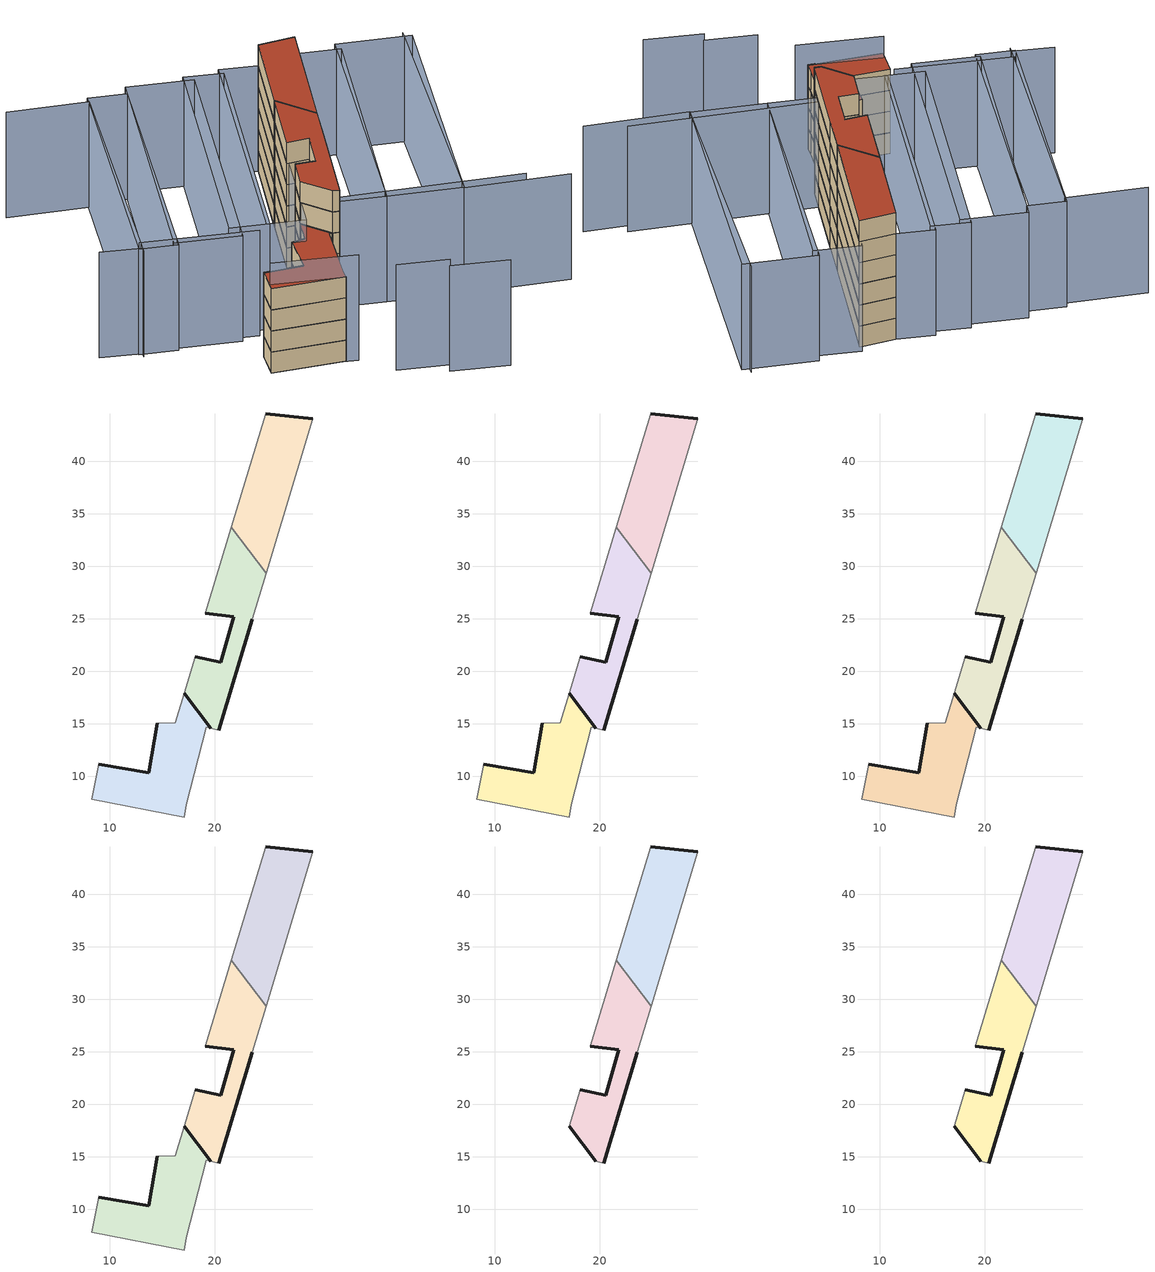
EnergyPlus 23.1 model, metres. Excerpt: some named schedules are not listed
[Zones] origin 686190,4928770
91636ae3e21e2e3b_F0_dwelling_0
 floor ground (EU_floor_Construction): 24.91,29.35 29.34,44.07 24.86,44.52 21.6,33.73 z0
 wall outside (EU_wall_Construction): 24.86,44.52 29.34,44.07 z0:3
 wall adiabatic (EU_wall_Construction): 21.6,33.73 24.86,44.52 / 29.34,44.07 24.91,29.35 z0:3
 wall to 91636ae3e21e2e3b_F0_dwelling_1 (EU_wall_Construction): 24.91,29.35 21.6,33.73 z0:3
91636ae3e21e2e3b_F0_dwelling_1
 floor ground (EU_floor_Construction): 20.4,14.4 23.59,24.94 24.91,29.35 21.6,33.73 19.13,25.54 21.84,25.18 20.57,20.88 18.15,21.37 17.1,17.93 19.63,14.58 z0
 wall outside (EU_wall_Construction): 23.59,24.94 20.4,14.4 / 18.15,21.37 20.57,20.88 21.84,25.18 19.13,25.54 / 19.63,14.58 17.1,17.93 z0:3
 wall adiabatic (EU_wall_Construction): 19.13,25.54 21.6,33.73 / 24.91,29.35 23.59,24.94 / 20.4,14.4 19.63,14.58 / 17.1,17.93 18.15,21.37 z0:3
91636ae3e21e2e3b_F0_dwelling_2
 floor ground (EU_floor_Construction): 17.12,6.12 17.33,7.27 19.19,14.69 19.63,14.58 17.1,17.93 16.24,15.11 14.54,15.07 13.74,10.34 8.96,11.15 8.32,7.82 z0
 wall outside (EU_wall_Construction): 8.96,11.15 13.74,10.34 14.54,15.07 / 17.1,17.93 19.63,14.58 z0:3
 wall adiabatic (EU_wall_Construction): 19.63,14.58 19.19,14.69 17.33,7.27 17.12,6.12 8.32,7.82 8.96,11.15 / 14.54,15.07 16.24,15.11 17.1,17.93 z0:3
91636ae3e21e2e3b_F1_dwelling_0
 floor to 91636ae3e21e2e3b_F0_dwelling_0 (EU_floor_Construction): 24.91,29.35 29.34,44.07 24.86,44.52 21.6,33.73 z3
 wall outside (EU_wall_Construction): 24.86,44.52 29.34,44.07 z3:6
 wall adiabatic (EU_wall_Construction): 21.6,33.73 24.86,44.52 / 29.34,44.07 24.91,29.35 z3:6
 wall to 91636ae3e21e2e3b_F1_dwelling_1 (EU_wall_Construction): 24.91,29.35 21.6,33.73 z3:6
91636ae3e21e2e3b_F1_dwelling_1
 floor to 91636ae3e21e2e3b_F0_dwelling_1 (EU_floor_Construction): 20.4,14.4 23.59,24.94 24.91,29.35 21.6,33.73 19.13,25.54 21.84,25.18 20.57,20.88 18.15,21.37 17.1,17.93 19.63,14.58 z3
 wall outside (EU_wall_Construction): 23.59,24.94 20.4,14.4 / 18.15,21.37 20.57,20.88 21.84,25.18 19.13,25.54 / 19.63,14.58 17.1,17.93 z3:6
 wall adiabatic (EU_wall_Construction): 19.13,25.54 21.6,33.73 / 24.91,29.35 23.59,24.94 / 20.4,14.4 19.63,14.58 / 17.1,17.93 18.15,21.37 z3:6
91636ae3e21e2e3b_F1_dwelling_2
 floor to 91636ae3e21e2e3b_F0_dwelling_2 (EU_floor_Construction): 17.12,6.12 17.33,7.27 19.19,14.69 19.63,14.58 17.1,17.93 16.24,15.11 14.54,15.07 13.74,10.34 8.96,11.15 8.32,7.82 z3
 wall outside (EU_wall_Construction): 8.96,11.15 13.74,10.34 14.54,15.07 / 17.1,17.93 19.63,14.58 z3:6
 wall adiabatic (EU_wall_Construction): 19.63,14.58 19.19,14.69 17.33,7.27 17.12,6.12 8.32,7.82 8.96,11.15 / 14.54,15.07 16.24,15.11 17.1,17.93 z3:6
91636ae3e21e2e3b_F2_dwelling_0
 floor to 91636ae3e21e2e3b_F1_dwelling_0 (EU_floor_Construction): 24.91,29.35 29.34,44.07 24.86,44.52 21.6,33.73 z6
 wall outside (EU_wall_Construction): 24.86,44.52 29.34,44.07 z6:9
 wall adiabatic (EU_wall_Construction): 21.6,33.73 24.86,44.52 / 29.34,44.07 24.91,29.35 z6:9
 wall to 91636ae3e21e2e3b_F2_dwelling_1 (EU_wall_Construction): 24.91,29.35 21.6,33.73 z6:9
91636ae3e21e2e3b_F2_dwelling_1
 floor to 91636ae3e21e2e3b_F1_dwelling_1 (EU_floor_Construction): 20.4,14.4 23.59,24.94 24.91,29.35 21.6,33.73 19.13,25.54 21.84,25.18 20.57,20.88 18.15,21.37 17.1,17.93 19.63,14.58 z6
 wall outside (EU_wall_Construction): 23.59,24.94 20.4,14.4 / 18.15,21.37 20.57,20.88 21.84,25.18 19.13,25.54 / 19.63,14.58 17.1,17.93 z6:9
 wall adiabatic (EU_wall_Construction): 19.13,25.54 21.6,33.73 / 24.91,29.35 23.59,24.94 / 20.4,14.4 19.63,14.58 / 17.1,17.93 18.15,21.37 z6:9
91636ae3e21e2e3b_F2_dwelling_2
 floor to 91636ae3e21e2e3b_F1_dwelling_2 (EU_floor_Construction): 17.12,6.12 17.33,7.27 19.19,14.69 19.63,14.58 17.1,17.93 16.24,15.11 14.54,15.07 13.74,10.34 8.96,11.15 8.32,7.82 z6
 wall outside (EU_wall_Construction): 8.96,11.15 13.74,10.34 14.54,15.07 / 17.1,17.93 19.63,14.58 z6:9
 wall adiabatic (EU_wall_Construction): 19.63,14.58 19.19,14.69 17.33,7.27 17.12,6.12 8.32,7.82 8.96,11.15 / 14.54,15.07 16.24,15.11 17.1,17.93 z6:9
91636ae3e21e2e3b_F3_dwelling_0
 floor to 91636ae3e21e2e3b_F2_dwelling_0 (EU_floor_Construction): 24.91,29.35 29.34,44.07 24.86,44.52 21.6,33.73 z9
 wall outside (EU_wall_Construction): 24.86,44.52 29.34,44.07 z9:12
 wall adiabatic (EU_wall_Construction): 21.6,33.73 24.86,44.52 / 29.34,44.07 24.91,29.35 z9:12
 wall to 91636ae3e21e2e3b_F3_dwelling_1 (EU_wall_Construction): 24.91,29.35 21.6,33.73 z9:12
91636ae3e21e2e3b_F3_dwelling_1
 floor to 91636ae3e21e2e3b_F2_dwelling_1 (EU_floor_Construction): 20.4,14.4 23.59,24.94 24.91,29.35 21.6,33.73 19.13,25.54 21.84,25.18 20.57,20.88 18.15,21.37 17.1,17.93 19.63,14.58 z9
 wall outside (EU_wall_Construction): 23.59,24.94 20.4,14.4 / 18.15,21.37 20.57,20.88 21.84,25.18 19.13,25.54 / 19.63,14.58 17.1,17.93 z9:12
 wall adiabatic (EU_wall_Construction): 19.13,25.54 21.6,33.73 / 24.91,29.35 23.59,24.94 / 20.4,14.4 19.63,14.58 / 17.1,17.93 18.15,21.37 z9:12
91636ae3e21e2e3b_F3_dwelling_2
 floor to 91636ae3e21e2e3b_F2_dwelling_2 (EU_floor_Construction): 17.12,6.12 17.33,7.27 19.19,14.69 19.63,14.58 17.1,17.93 16.24,15.11 14.54,15.07 13.74,10.34 8.96,11.15 8.32,7.82 z9
 wall outside (EU_wall_Construction): 8.96,11.15 13.74,10.34 14.54,15.07 / 17.1,17.93 19.63,14.58 z9:12
 wall adiabatic (EU_wall_Construction): 19.63,14.58 19.19,14.69 17.33,7.27 17.12,6.12 8.32,7.82 8.96,11.15 / 14.54,15.07 16.24,15.11 17.1,17.93 z9:12
 roof outside (EU_roof_Construction): 17.1,17.93 19.63,14.58 19.19,14.69 17.33,7.27 17.12,6.12 8.32,7.82 8.96,11.15 13.74,10.34 14.54,15.07 16.24,15.11 z12
91636ae3e21e2e3b_F4_dwelling_0
 floor to 91636ae3e21e2e3b_F3_dwelling_0 (EU_floor_Construction): 24.91,29.35 29.34,44.07 24.86,44.52 21.6,33.73 z12
 wall outside (EU_wall_Construction): 24.86,44.52 29.34,44.07 z12:15
 wall adiabatic (EU_wall_Construction): 21.6,33.73 24.86,44.52 / 29.34,44.07 24.91,29.35 z12:15
 wall to 91636ae3e21e2e3b_F4_dwelling_1 (EU_wall_Construction): 24.91,29.35 21.6,33.73 z12:15
91636ae3e21e2e3b_F4_dwelling_1
 floor to 91636ae3e21e2e3b_F3_dwelling_1 (EU_floor_Construction): 20.4,14.4 23.59,24.94 24.91,29.35 21.6,33.73 19.13,25.54 21.84,25.18 20.57,20.88 18.15,21.37 17.1,17.93 19.63,14.58 z12
 wall outside (EU_wall_Construction): 23.59,24.94 20.4,14.4 / 19.63,14.58 17.1,17.93 / 18.15,21.37 20.57,20.88 21.84,25.18 19.13,25.54 z12:15
 wall adiabatic (EU_wall_Construction): 19.13,25.54 21.6,33.73 / 24.91,29.35 23.59,24.94 / 20.4,14.4 19.63,14.58 / 17.1,17.93 18.15,21.37 z12:15
91636ae3e21e2e3b_F5_dwelling_0
 floor to 91636ae3e21e2e3b_F4_dwelling_0 (EU_floor_Construction): 24.91,29.35 29.34,44.07 24.86,44.52 21.6,33.73 z15
 wall outside (EU_wall_Construction): 24.86,44.52 29.34,44.07 z15:18
 wall adiabatic (EU_wall_Construction): 21.6,33.73 24.86,44.52 / 29.34,44.07 24.91,29.35 z15:18
 wall to 91636ae3e21e2e3b_F5_dwelling_1 (EU_wall_Construction): 24.91,29.35 21.6,33.73 z15:18
 roof outside (EU_roof_Construction): 29.34,44.07 24.91,29.35 21.6,33.73 24.86,44.52 z18
91636ae3e21e2e3b_F5_dwelling_1
 floor to 91636ae3e21e2e3b_F4_dwelling_1 (EU_floor_Construction): 20.4,14.4 23.59,24.94 24.91,29.35 21.6,33.73 19.13,25.54 21.84,25.18 20.57,20.88 18.15,21.37 17.1,17.93 19.63,14.58 z15
 wall outside (EU_wall_Construction): 23.59,24.94 20.4,14.4 / 19.63,14.58 17.1,17.93 / 18.15,21.37 20.57,20.88 21.84,25.18 19.13,25.54 z15:18
 wall adiabatic (EU_wall_Construction): 19.13,25.54 21.6,33.73 / 24.91,29.35 23.59,24.94 / 20.4,14.4 19.63,14.58 / 17.1,17.93 18.15,21.37 z15:18
 roof outside (EU_roof_Construction): 21.6,33.73 24.91,29.35 23.59,24.94 20.4,14.4 19.63,14.58 17.1,17.93 18.15,21.37 20.57,20.88 21.84,25.18 19.13,25.54 z18
shading: 26.96,-1.02 33.84,-3.07 / 21.53,1.92 27.61,0.13 / 8.59,8.7 18.54,5.69 / 19.84,17.36 43.09,11.58 / -3.19,19.07 10.44,15.1 / -8.14,19.42 -3.28,17.96 / 47.71,9.18 35.4,12.12 / 35.4,12.12 42.77,42.94 / -5.37,49.24 4.16,46.77 / 4.16,46.77 -3.45,17.32 / 43.53,41.98 35.44,12.23 / 35.44,12.23 26.59,14.64 / 26.59,14.64 34.68,44.39 / 34.68,44.39 43.53,41.98 / 34.97,43.22 26.57,14.61 / 26.57,14.61 20.96,16.25 / 20.96,16.25 29.36,44.87 / 29.36,44.87 34.97,43.22 / 24.86,44.52 16.18,14.58 / 16.18,14.58 11.68,15.89 / 11.68,15.89 20.36,45.82 / 20.36,45.82 24.86,44.52 / 20.64,44.95 12.06,15.74 / 12.06,15.74 7.42,17.1 / 7.42,17.1 16,46.31 / 16,46.31 20.64,44.95 / 0.41,17.22 9.2,47.54 / 9.2,47.54 16.96,45.29 / 16.96,45.29 8.17,14.96 / 8.17,14.96 0.41,17.22 / 8.82,46.24 0.74,16.7 / 0.74,16.7 -3.8,17.94 / -3.8,17.94 4.29,47.48 / 4.29,47.48 8.82,46.24 z0:15
[Building]
EU S2 Campaign: North Axis=0; Terrain=City; Solar Distribution=FullExterior
[Site:Location]
Bologna: Latitude=44.5; Longitude=11.25; Time Zone=1; Elevation=37
[SizingPeriod:WeatherFileDays]
AnnualSizingPeriod: Begin Month=1; Begin Day of Month=1; End Month=12; End Day of Month=31; Day of Week for Start Day=Monday; Use Weather File Daylight Saving Period=No; Use Weather File Rain and Snow Indicators=No
[MATERIAL]
EU_InternalMass_Material: Roughness=MediumRough; Thickness=0.1; Conductivity=1; Density=1800; Specific Heat=900; Thermal Absorptance=0.9; Solar Absorptance=0.7; Visible Absorptance=0.7
[MATERIAL:NOMASS] Roughness=MediumRough; Thermal Absorptance=0.9; Solar Absorptance=0.7; Visible Absorptance=0.7
Name | Thermal Resistance
EU_wall_NoMass | 0.905828
EU_roof_NoMass | 0.37593
EU_floor_NoMass | 0.67114
[CONSTRUCTION]
EU_wall_Construction: EU_wall_NoMass
EU_roof_Construction: EU_roof_NoMass
EU_floor_Construction: EU_floor_NoMass
EU_InternalMass_Construction: EU_InternalMass_Material
[ZONE] Type=1; Multiplier=1; Ceiling Height=autocalculate; Floor Area=autocalculate; Part of Total Floor Area=Yes
Name | Volume
91636ae3e21e2e3b_F0_dwelling_0 | 176.951
91636ae3e21e2e3b_F1_dwelling_0; 91636ae3e21e2e3b_F2_dwelling_0; 91636ae3e21e2e3b_F3_dwelling_0; 91636ae3e21e2e3b_F4_dwelling_0; 91636ae3e21e2e3b_F5_dwelling_0 | 176.952
91636ae3e21e2e3b_F0_dwelling_1; 91636ae3e21e2e3b_F1_dwelling_1; 91636ae3e21e2e3b_F2_dwelling_1; 91636ae3e21e2e3b_F3_dwelling_1; 91636ae3e21e2e3b_F4_dwelling_1; 91636ae3e21e2e3b_F5_dwelling_1 | 176.949
91636ae3e21e2e3b_F0_dwelling_2; 91636ae3e21e2e3b_F1_dwelling_2; 91636ae3e21e2e3b_F2_dwelling_2; 91636ae3e21e2e3b_F3_dwelling_2 | 176.955
[INTERNALMASS] Construction=EU_InternalMass_Construction
Name | Zone or ZoneList | Surface Area
91636ae3e21e2e3b_F0_dwelling_0_EU_InternalMass | 91636ae3e21e2e3b_F0_dwelling_0 | 58.9836
91636ae3e21e2e3b_F0_dwelling_1_EU_InternalMass | 91636ae3e21e2e3b_F0_dwelling_1 | 58.9832
91636ae3e21e2e3b_F0_dwelling_2_EU_InternalMass | 91636ae3e21e2e3b_F0_dwelling_2 | 58.9848
91636ae3e21e2e3b_F1_dwelling_0_EU_InternalMass | 91636ae3e21e2e3b_F1_dwelling_0 | 58.9836
91636ae3e21e2e3b_F1_dwelling_1_EU_InternalMass | 91636ae3e21e2e3b_F1_dwelling_1 | 58.9832
91636ae3e21e2e3b_F1_dwelling_2_EU_InternalMass | 91636ae3e21e2e3b_F1_dwelling_2 | 58.9848
91636ae3e21e2e3b_F2_dwelling_0_EU_InternalMass | 91636ae3e21e2e3b_F2_dwelling_0 | 58.9836
91636ae3e21e2e3b_F2_dwelling_1_EU_InternalMass | 91636ae3e21e2e3b_F2_dwelling_1 | 58.9832
91636ae3e21e2e3b_F2_dwelling_2_EU_InternalMass | 91636ae3e21e2e3b_F2_dwelling_2 | 58.9848
91636ae3e21e2e3b_F3_dwelling_0_EU_InternalMass | 91636ae3e21e2e3b_F3_dwelling_0 | 58.9836
91636ae3e21e2e3b_F3_dwelling_1_EU_InternalMass | 91636ae3e21e2e3b_F3_dwelling_1 | 58.9832
91636ae3e21e2e3b_F3_dwelling_2_EU_InternalMass | 91636ae3e21e2e3b_F3_dwelling_2 | 58.9848
91636ae3e21e2e3b_F4_dwelling_0_EU_InternalMass | 91636ae3e21e2e3b_F4_dwelling_0 | 88.2543
91636ae3e21e2e3b_F4_dwelling_1_EU_InternalMass | 91636ae3e21e2e3b_F4_dwelling_1 | 88.6959
91636ae3e21e2e3b_F5_dwelling_0_EU_InternalMass | 91636ae3e21e2e3b_F5_dwelling_0 | 88.2543
91636ae3e21e2e3b_F5_dwelling_1_EU_InternalMass | 91636ae3e21e2e3b_F5_dwelling_1 | 88.6959
[OTHEREQUIPMENT] Fuel Type=Electricity; Design Level Calculation Method=Watts/Area; Power per Zone Floor Area=1; Fraction Latent=0; Fraction Radiant=0; Fraction Lost=0; Carbon Dioxide Generation Rate=0; EndUse Subcategory=EU_Step8_InternalGains
Name | Zone or ZoneList or Space or SpaceList | Schedule
EU_Step8_InternalGain_91636ae3e21e2e3b_F0_dwelling_0_f000 | 91636ae3e21e2e3b_F0_dwelling_0 | EU_Step8_GainSchedule_91636ae3e21e2e3b_F0_dwelling_0_f000
EU_Step8_InternalGain_91636ae3e21e2e3b_F0_dwelling_1_f000 | 91636ae3e21e2e3b_F0_dwelling_1 | EU_Step8_GainSchedule_91636ae3e21e2e3b_F0_dwelling_1_f000
EU_Step8_InternalGain_91636ae3e21e2e3b_F0_dwelling_2_f000 | 91636ae3e21e2e3b_F0_dwelling_2 | EU_Step8_GainSchedule_91636ae3e21e2e3b_F0_dwelling_2_f000
EU_Step8_InternalGain_91636ae3e21e2e3b_F1_dwelling_0_f000 | 91636ae3e21e2e3b_F1_dwelling_0 | EU_Step8_GainSchedule_91636ae3e21e2e3b_F1_dwelling_0_f000
EU_Step8_InternalGain_91636ae3e21e2e3b_F1_dwelling_1_f000 | 91636ae3e21e2e3b_F1_dwelling_1 | EU_Step8_GainSchedule_91636ae3e21e2e3b_F1_dwelling_1_f000
EU_Step8_InternalGain_91636ae3e21e2e3b_F1_dwelling_2_f000 | 91636ae3e21e2e3b_F1_dwelling_2 | EU_Step8_GainSchedule_91636ae3e21e2e3b_F1_dwelling_2_f000
EU_Step8_InternalGain_91636ae3e21e2e3b_F2_dwelling_0_f000 | 91636ae3e21e2e3b_F2_dwelling_0 | EU_Step8_GainSchedule_91636ae3e21e2e3b_F2_dwelling_0_f000
EU_Step8_InternalGain_91636ae3e21e2e3b_F2_dwelling_1_f000 | 91636ae3e21e2e3b_F2_dwelling_1 | EU_Step8_GainSchedule_91636ae3e21e2e3b_F2_dwelling_1_f000
EU_Step8_InternalGain_91636ae3e21e2e3b_F2_dwelling_2_f000 | 91636ae3e21e2e3b_F2_dwelling_2 | EU_Step8_GainSchedule_91636ae3e21e2e3b_F2_dwelling_2_f000
EU_Step8_InternalGain_91636ae3e21e2e3b_F3_dwelling_0_f000 | 91636ae3e21e2e3b_F3_dwelling_0 | EU_Step8_GainSchedule_91636ae3e21e2e3b_F3_dwelling_0_f000
EU_Step8_InternalGain_91636ae3e21e2e3b_F3_dwelling_1_f000 | 91636ae3e21e2e3b_F3_dwelling_1 | EU_Step8_GainSchedule_91636ae3e21e2e3b_F3_dwelling_1_f000
EU_Step8_InternalGain_91636ae3e21e2e3b_F3_dwelling_2_f000 | 91636ae3e21e2e3b_F3_dwelling_2 | EU_Step8_GainSchedule_91636ae3e21e2e3b_F3_dwelling_2_f000
EU_Step8_InternalGain_91636ae3e21e2e3b_F4_dwelling_0_f000 | 91636ae3e21e2e3b_F4_dwelling_0 | EU_Step8_GainSchedule_91636ae3e21e2e3b_F4_dwelling_0_f000
EU_Step8_InternalGain_91636ae3e21e2e3b_F4_dwelling_1_f000 | 91636ae3e21e2e3b_F4_dwelling_1 | EU_Step8_GainSchedule_91636ae3e21e2e3b_F4_dwelling_1_f000
EU_Step8_InternalGain_91636ae3e21e2e3b_F5_dwelling_0_f000 | 91636ae3e21e2e3b_F5_dwelling_0 | EU_Step8_GainSchedule_91636ae3e21e2e3b_F5_dwelling_0_f000
EU_Step8_InternalGain_91636ae3e21e2e3b_F5_dwelling_1_f000 | 91636ae3e21e2e3b_F5_dwelling_1 | EU_Step8_GainSchedule_91636ae3e21e2e3b_F5_dwelling_1_f000
[ZONEVENTILATION:DESIGNFLOWRATE] Schedule=EU_AlwaysOn; Design Flow Rate Calculation Method=AirChanges/Hour; Air Changes per Hour=0.73129; Ventilation Type=Natural; Fan Pressure Rise=0; Fan Total Efficiency=1; Constant Term Coefficient=1; Temperature Term Coefficient=0; Velocity Term Coefficient=0; Velocity Squared Term Coefficient=0; Minimum Indoor Temperature=-100; Maximum Indoor Temperature=100; Delta Temperature=-100; Minimum Outdoor Temperature=-100; Maximum Outdoor Temperature=100; Maximum Wind Speed=40
Name | Zone or ZoneList or Space or SpaceList
EU_ConstantAir_91636ae3e21e2e3b_F0_dwelling_0 | 91636ae3e21e2e3b_F0_dwelling_0
EU_ConstantAir_91636ae3e21e2e3b_F0_dwelling_1 | 91636ae3e21e2e3b_F0_dwelling_1
EU_ConstantAir_91636ae3e21e2e3b_F0_dwelling_2 | 91636ae3e21e2e3b_F0_dwelling_2
EU_ConstantAir_91636ae3e21e2e3b_F1_dwelling_0 | 91636ae3e21e2e3b_F1_dwelling_0
EU_ConstantAir_91636ae3e21e2e3b_F1_dwelling_1 | 91636ae3e21e2e3b_F1_dwelling_1
EU_ConstantAir_91636ae3e21e2e3b_F1_dwelling_2 | 91636ae3e21e2e3b_F1_dwelling_2
EU_ConstantAir_91636ae3e21e2e3b_F2_dwelling_0 | 91636ae3e21e2e3b_F2_dwelling_0
EU_ConstantAir_91636ae3e21e2e3b_F2_dwelling_1 | 91636ae3e21e2e3b_F2_dwelling_1
EU_ConstantAir_91636ae3e21e2e3b_F2_dwelling_2 | 91636ae3e21e2e3b_F2_dwelling_2
EU_ConstantAir_91636ae3e21e2e3b_F3_dwelling_0 | 91636ae3e21e2e3b_F3_dwelling_0
EU_ConstantAir_91636ae3e21e2e3b_F3_dwelling_1 | 91636ae3e21e2e3b_F3_dwelling_1
EU_ConstantAir_91636ae3e21e2e3b_F3_dwelling_2 | 91636ae3e21e2e3b_F3_dwelling_2
EU_ConstantAir_91636ae3e21e2e3b_F4_dwelling_0 | 91636ae3e21e2e3b_F4_dwelling_0
EU_ConstantAir_91636ae3e21e2e3b_F4_dwelling_1 | 91636ae3e21e2e3b_F4_dwelling_1
EU_ConstantAir_91636ae3e21e2e3b_F5_dwelling_0 | 91636ae3e21e2e3b_F5_dwelling_0
EU_ConstantAir_91636ae3e21e2e3b_F5_dwelling_1 | 91636ae3e21e2e3b_F5_dwelling_1
[HVACTEMPLATE:THERMOSTAT] Constant Heating Setpoint=20; Constant Cooling Setpoint=50
EU_HeatOnly_91636ae3e21e2e3b_F0_dwelling_0; EU_HeatOnly_91636ae3e21e2e3b_F0_dwelling_1; EU_HeatOnly_91636ae3e21e2e3b_F0_dwelling_2; EU_HeatOnly_91636ae3e21e2e3b_F1_dwelling_0; EU_HeatOnly_91636ae3e21e2e3b_F1_dwelling_1; EU_HeatOnly_91636ae3e21e2e3b_F1_dwelling_2; EU_HeatOnly_91636ae3e21e2e3b_F2_dwelling_0; EU_HeatOnly_91636ae3e21e2e3b_F2_dwelling_1; EU_HeatOnly_91636ae3e21e2e3b_F2_dwelling_2; EU_HeatOnly_91636ae3e21e2e3b_F3_dwelling_0; EU_HeatOnly_91636ae3e21e2e3b_F3_dwelling_1; EU_HeatOnly_91636ae3e21e2e3b_F3_dwelling_2
